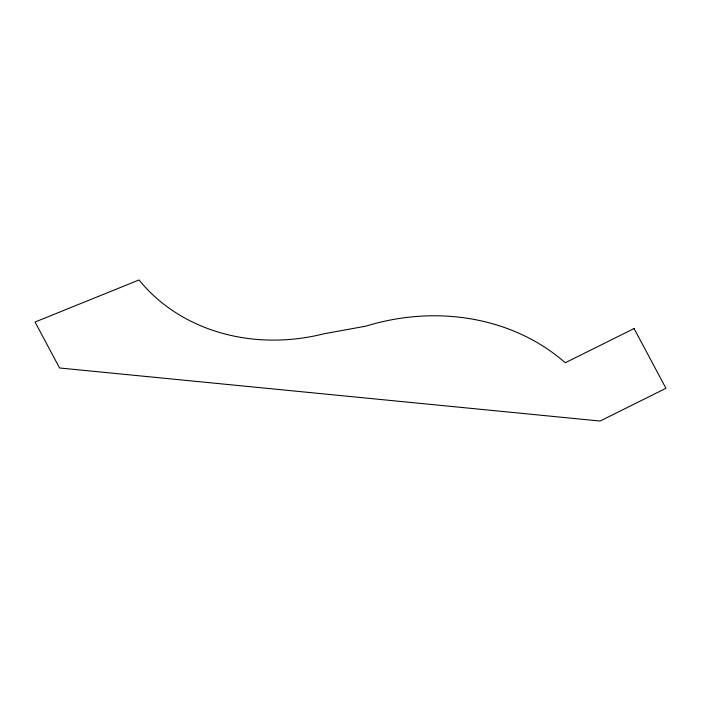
<?xml version="1.0" encoding="UTF-8"?>
<svg xmlns="http://www.w3.org/2000/svg" width="701" height="701" viewBox="0 0 701 701"><rect width="100%" height="100%" fill="white"/><g stroke="black" fill="none" stroke-linecap="round" stroke-linejoin="round"><path stroke-width="1.05" d="M634.072 328.559L565.251 362.759A207.987 181.909 -21 0 0 365.878 326.158L324.064 333.755A185.502 162.246 -21 0 1 139.043 279.962L35.05 322.022L59.567 367.981L600.091 421.038L665.95 388.301L634.072 328.559"/></g></svg>
